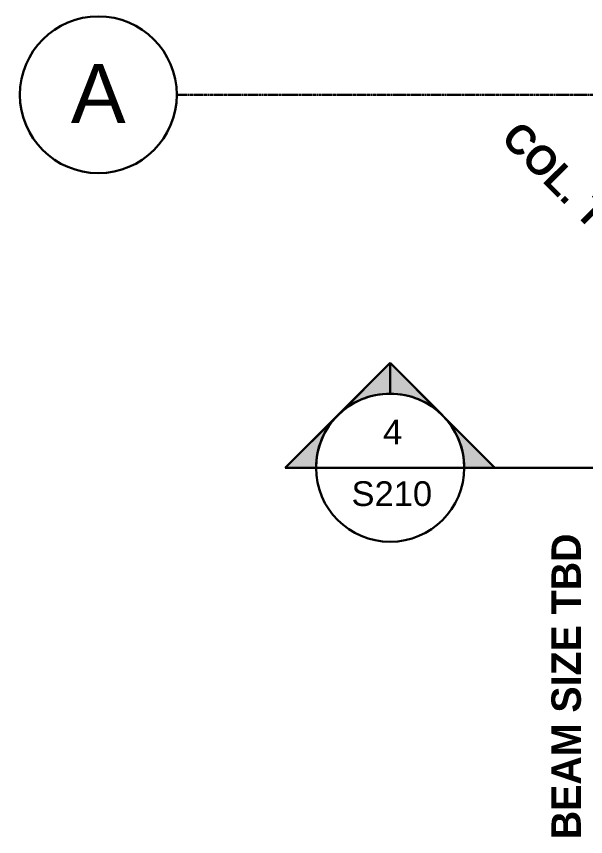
# Model space of a CAD drawing. Header units: inches. Extents: x -4126 to 2305, y -1116 to 12338.
# Drawn here: x -1449.5 to -1275.3, y 11620 to 11871.2 of the extents above; entities that cross this region are included whole.
import ezdxf

# ---------------------------------------------------------------- set-up
doc = ezdxf.new("R2010")
doc.units = ezdxf.units.IN
doc.header["$MEASUREMENT"] = 0
doc.linetypes.add('Grid Line 1_2_', pattern=[0.875, 0.5, -0.125, 0.125, -0.125])
for name, color, linetype, lineweight in [('G-ANNO-SYMB', 111, 'Continuous', 30), ('S-BEAM-IDEN', 2, 'Continuous', 30), ('S-COLS-IDEN', 171, 'Continuous', 30), ('S-GRID', 1, 'Continuous', 9), ('S-GRID-IDEN', 1, 'Continuous', 30)]:
    doc.layers.add(name, color=color, linetype=linetype, lineweight=lineweight)
doc.styles.add('Arial', font='arial.ttf', dxfattribs={"height": 18})
doc.styles.add('Arial_1', font='arial.ttf', dxfattribs={"height": 7.559055})
doc.styles.add('Century Gothic_B', font='GOTHICB.TTF', dxfattribs={"height": 9})

# ---------------------------------------------------------------- blocks, each defined once
blk = doc.blocks.new('Grid - Grid Head - Circle-1738874-FRAMING PLAN - 2ND FLOOR AT RAMP')
at = {"layer": 'S-GRID-IDEN'}
for start, end in [(360, 180), (180, 360)]:
    blk.add_arc((0, 0), 0.25, start, end, dxfattribs=at)
blk = doc.blocks.new('Section - Extremo inicial de sección - Rellenado-1561-FRAMING PLAN - 2ND FLOOR AT RAMP')
at = {"layer": 'G-ANNO-SYMB', "lineweight": 9}
h = blk.add_hatch(color=256, dxfattribs=at)
edge = h.paths.add_edge_path(flags=0)
edge.add_line((-0.2362, 0.3341), (-0.2362, 0.2362))
edge.add_arc((-0.2362, 0), 0.2362, 90, 135)
edge.add_line((-0.4033, 0.167), (-0.2362, 0.3341))
h = blk.add_hatch(color=256, dxfattribs=at)
edge = h.paths.add_edge_path(flags=0)
edge.add_line((-0.2362, 0.3341), (-0.0692, 0.167))
edge.add_arc((-0.2362, 0), 0.2362, 45, 90)
edge.add_line((-0.2362, 0.2362), (-0.2362, 0.3341))
h = blk.add_hatch(color=256, dxfattribs=at)
edge = h.paths.add_edge_path(flags=0)
edge.add_line((-0.5703, 0), (-0.4033, 0.167))
edge.add_arc((-0.2362, 0), 0.2362, 135, 180)
edge.add_line((-0.4724, 0), (-0.5703, 0))
h = blk.add_hatch(color=256, dxfattribs=at)
edge = h.paths.add_edge_path(flags=0)
edge.add_line((0.0978, 0), (0, 0))
edge.add_arc((-0.2362, 0), 0.2362, 360, 405)
edge.add_line((-0.0692, 0.167), (0.0978, 0))
at = {"layer": 'G-ANNO-SYMB'}
for p, q in [((-0.2362, 0.3341), (-0.5703, 0)), ((-0.2362, 0.3341), (-0.4033, 0.167)), ((-0.2362, 0.3341), (0.0978, 0)), ((-0.2362, 0.2362), (-0.2362, 0.3341)), ((-0.2362, 0.3341), (-0.2362, 0.2362)), ((-0.0692, 0.167), (-0.2362, 0.3341)), ((-0.4033, 0.167), (-0.5703, 0)), ((0.0978, 0), (-0.0692, 0.167)), ((-0.5703, 0), (-0.4724, 0)), ((0, 0), (0.0978, 0)), ((-0.4724, 0), (-0.5703, 0)), ((0, 0), (0.0978, 0))]:
    blk.add_line(p, q, dxfattribs=at)
for start, end in [(360, 180), (90, 135), (45, 90), (135, 180), (360, 45), (180, 360)]:
    blk.add_arc((-0.2362, 0), 0.2362, start, end, dxfattribs=at)

msp = doc.modelspace()

# ---------------------------------------------------------------- linework, layer by layer
at = {"layer": 'G-ANNO-SYMB'}
for p, q in [((-1357.802, 11732.989), (-1312.448, 11732.989)), ((-1312.448, 11732.989), (-1163.004, 11732.989))]:
    msp.add_line(p, q, dxfattribs=at)
at = {"layer": 'S-GRID', "linetype": 'Grid Line 1_2_', "lineweight": 30}
msp.add_line((627.297, 11847.189), (-1400.408, 11847.189), dxfattribs=at)

# ---------------------------------------------------------------- block references
at = {"layer": 'G-ANNO-SYMB', "xscale": 95.99999999999994, "yscale": 95.99999999999994, "zscale": 95.99999999999994}
msp.add_blockref('Section - Extremo inicial de sección - Rellenado-1561-FRAMING PLAN - 2ND FLOOR AT RAMP', (-1312.448, 11732.989), dxfattribs=at)
at = {"layer": 'S-GRID-IDEN', "xscale": 95.99999999999994, "yscale": 95.99999999999994, "zscale": 95.99999999999994, "rotation": 89.9999999999999}
msp.add_blockref('Grid - Grid Head - Circle-1738874-FRAMING PLAN - 2ND FLOOR AT RAMP', (-1424.408, 11847.189), dxfattribs=at)

# ---------------------------------------------------------------- texts
at = {"layer": 'G-ANNO-SYMB', "lineweight": 9, "attachment_point": 1, "style": 'Arial_1'}
for s, insert, char_height, width in [('4', (-1337.308, 11747.689), 7.559, 7.272), ('S210', (-1346.945, 11728.833), 7.5591, 30.603)]:
    msp.add_mtext(s, dxfattribs=dict(at, insert=insert, char_height=char_height, width=width))
at = {"layer": 'S-BEAM-IDEN', "lineweight": 9, "insert": (-1285.768, 11619.228), "char_height": 9, "width": 106.05, "attachment_point": 1, "rotation": 90, "style": 'Century Gothic_B'}
msp.add_mtext('BEAM SIZE TBD', dxfattribs=at)
at = {"layer": 'S-COLS-IDEN', "lineweight": 9, "insert": (-1295.194, 11839.799), "char_height": 9, "width": 79.386, "attachment_point": 1, "rotation": 315, "style": 'Century Gothic_B'}
msp.add_mtext('COL. T.B.D.', dxfattribs=at)
at = {"layer": 'S-GRID-IDEN', "lineweight": 9, "insert": (-1432.814, 11856.57), "char_height": 18, "width": 20.301, "attachment_point": 1, "style": 'Arial'}
msp.add_mtext('A', dxfattribs=at)

doc.saveas('drawing.dxf')
